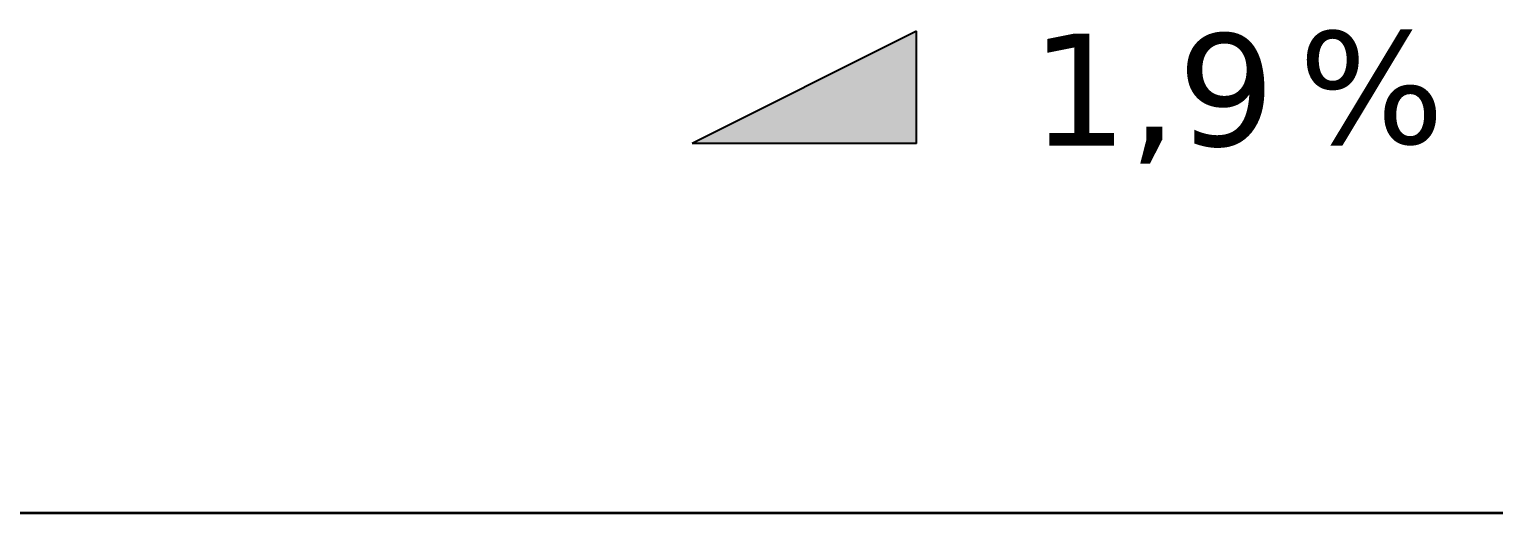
# Model space of a CAD drawing. Header units: millimetres. Extents: x 68 to 2000, y 100 to 2870.
# Drawn here: x 1043.2 to 1369.4, y 2073.7 to 2181.4 of the extents above; entities that cross this region are included whole.
import ezdxf

# ---------------------------------------------------------------- set-up
doc = ezdxf.new("R2010")
doc.units = ezdxf.units.MM
doc.header["$LTSCALE"] = 10
for name, color, linetype, lineweight in [('Schnittlinie (ISO)', 7, 'Continuous', 35), ('Schraffur (ISO)', 7, 'Continuous', 13), ('Skizziergeometrie (ISO)', 7, 'Continuous', 25), ('Symbol (ISO)', 7, 'Continuous', 25)]:
    doc.layers.add(name, color=color, linetype=linetype, lineweight=lineweight)
doc.styles.add('Notiztext (DIN)', font='verdana.ttf')

# ---------------------------------------------------------------- blocks, each defined once
blk = doc.blocks.new('2DTransSchnitt0')
at = {"layer": 'Schnittlinie (ISO)', "linetype": 'Continuous'}
blk.add_line((68.557, 207.367), (171.127, 207.367), dxfattribs=at)
blk = doc.blocks.new('GF-re')
at = {"layer": 'Schraffur (ISO)'}
blk.add_hatch(color=256, dxfattribs=at).paths.add_polyline_path([(-2.5, -1.25), (2.5, 1.25), (2.5, -1.25)])
at = {"layer": 'Skizziergeometrie (ISO)'}
for p, q in [((2.5, 1.25), (-2.5, -1.25)), ((2.5, -1.25), (2.5, 1.25)), ((2.5, -1.25), (-2.5, -1.25))]:
    blk.add_line(p, q, dxfattribs=at)
at = {"layer": 'Symbol (ISO)', "insert": (11, 1.25), "char_height": 2.5, "attachment_point": 1, "style": 'Notiztext (DIN)'}
blk.add_mtext('%', dxfattribs=at)
at = {"layer": 'Symbol (ISO)', "style": 'Notiztext (DIN)'}
blk.add_attdef('<GF-r>_001', (5.22, -1.302), '', height=2.5, dxfattribs=at)

msp = doc.modelspace()

# ---------------------------------------------------------------- block references
ref = msp.add_blockref('GF-re', (1215.88, 2168.43), dxfattribs=dict(xscale=10, yscale=10, zscale=10))
ref.add_attrib('<GF-r>_001', '1,9', (1266.21, 2155.42), dxfattribs={"layer": 'Symbol (ISO)', "height": 25, "style": 'Notiztext (DIN)'})
at = {"layer": 'Schnittlinie (ISO)', "xscale": 10, "yscale": 10, "zscale": 10}
msp.add_blockref('2DTransSchnitt0', (0, 0), dxfattribs=at)

doc.saveas('drawing.dxf')
